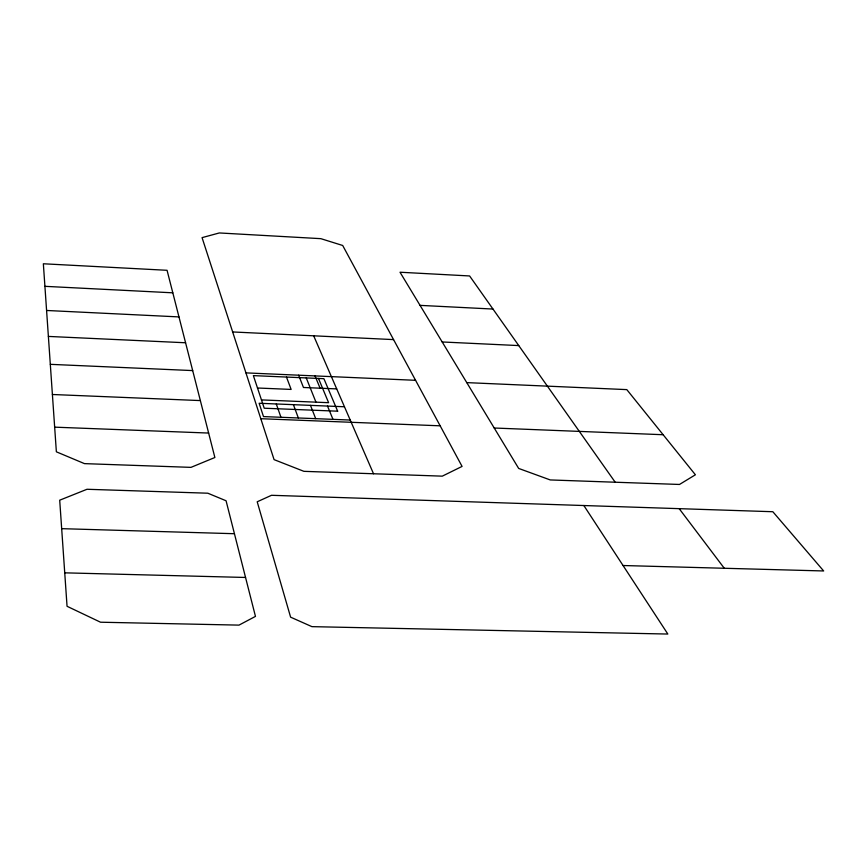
<?xml version="1.0" encoding="UTF-8"?>
<svg xmlns="http://www.w3.org/2000/svg" width="867" height="867" viewBox="0 0 867 867"><rect width="100%" height="100%" fill="white"/><g stroke="black" fill="none" stroke-linecap="round" stroke-linejoin="round"><path stroke-width="1.3" d="M64.743 572.838L245.545 577.465L255.462 616.394L238.999 625.118L100.529 622.213L67.052 606.293L59.704 500.194L87.003 489.27L207.809 493.204L226.07 500.768L245.545 577.465M623.059 565.522L823.65 570.963L772.833 511.725L271.501 495.295L257.206 501.787L290.608 617.163L311.925 626.646L667.839 634.048L583.849 505.526M61.676 528.664L234.448 533.714M615.202 482.225L550.242 479.939L518.672 468.44L400.012 272.227L469.611 275.955L615.202 482.225L679.5 484.458L695.399 474.78L626.808 389.619L466.76 382.618M54.654 427.16L208.633 433.056M350.214 420.04L263.492 416.583L259.125 403.263L344.459 406.764M260.804 418.707L440.165 425.816L462.078 466.413L442.278 476.156L303.905 471.334L274.08 459.629L202.065 237.634L219.329 232.952L320.844 238.663L342.693 245.48L440.165 425.816M663.136 434.725L494.212 428.016M261.466 399.904L328.604 402.689L318.492 378.445M52.388 394.496L200.353 400.587L214.875 457.505L190.968 467.367L84.478 463.628L56.366 451.815L43.35 263.774L167.06 270.298L200.353 400.587M245.935 372.886L415.553 380.31M50.329 364.335L192.68 370.588M336.699 388.904L303.461 387.484L298.638 375.194M257.499 388.004L291.128 389.424L286.478 377.058M48.379 336.418L185.571 342.768M46.59 310.473L178.96 316.91M232.638 331.953L393.553 339.604M442.192 341.966L518.759 345.586M420.062 305.368L492.987 309.053M44.943 286.327L172.815 292.818M679.186 508.658L724.292 568.275M373.525 473.761L313.681 335.811M315.024 375.91L320.096 388.199M327.498 406.07L332.982 419.346M306.246 377.914L315.956 402.158M310.484 405.377L315.696 418.663M293.414 404.672L298.346 417.97M276.291 403.968L280.951 417.276M337.664 411.196L264.229 408.216L253.37 375.617L323.9 378.684L337.664 411.196"/></g></svg>
